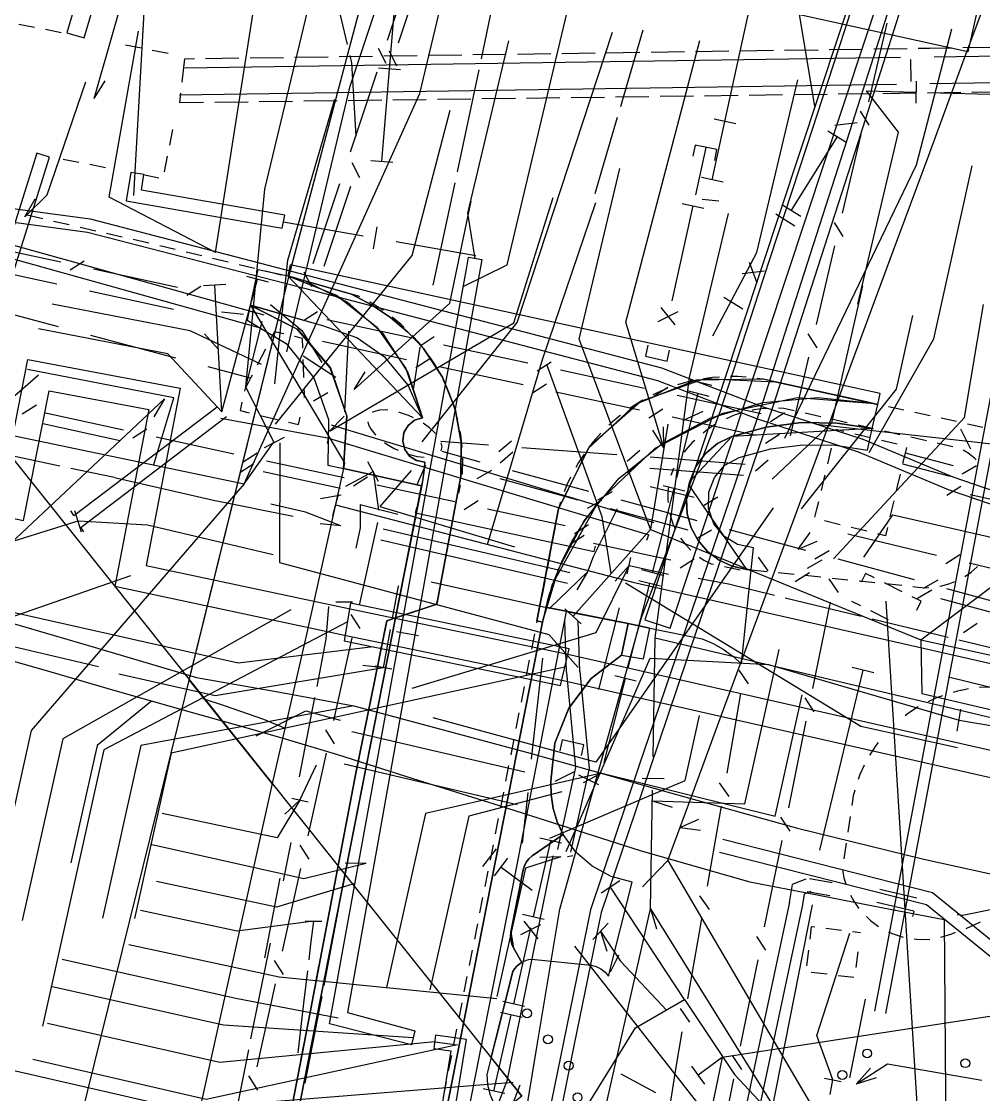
# Model space of a CAD drawing. Header units: metres. Extents: x 3206 to 3701, y 9896 to 11410.
# Drawn here: x 3355.75 to 3398.95, y 10794.45 to 10842.64 of the extents above; entities that cross this region are included whole.
import ezdxf

# ---------------------------------------------------------------- set-up
doc = ezdxf.new("R2010")
doc.units = ezdxf.units.M
for name, color, linetype in [('BOUNDARY', 7, 'Continuous'), ('BUILDING', 7, 'Continuous'), ('CURB', 7, 'Continuous'), ('ELECTR_CABLE', 7, 'Continuous'), ('ELECTR_CABLE_COMM', 7, 'Continuous'), ('GAS', 7, 'Continuous'), ('GRASS', 7, 'Continuous'), ('GROUND', 7, 'Continuous'), ('HEAT', 7, 'Continuous'), ('ROAD', 7, 'Continuous'), ('SEWER', 7, 'Continuous'), ('SIDEWALK_PATH', 7, 'Continuous'), ('WATER_PIPELINE', 7, 'Continuous')]:
    doc.layers.add(name, color=color, linetype=linetype)

# ---------------------------------------------------------------- blocks, each defined once
blk = doc.blocks.new('МОЖЖЕВЕЛЬНИК_СКАЛЬНЫЙ')
blk.add_circle((0, 0), 0.2)

msp = doc.modelspace()

# ---------------------------------------------------------------- linework, layer by layer
at = {"layer": 'BOUNDARY'}
msp.add_lwpolyline([(3253.023, 9915.673), (3233.596, 10020.109), (3233.041, 10027.227), (3225.675, 10139.955), (3262.083, 10325.257), (3335.841, 10689.444), (3351.098, 10763.684), (3367.768, 10831.231), (3377.814, 10869.112), (3520.394, 11207.447), (3551.174, 11273.829), (3554.005, 11279.367), (3611.719, 11390.174), (3639.436, 11373.131), (3680.635, 11298.581), (3281.247, 9920.202)], close=True, dxfattribs=at)
at = {"layer": 'BUILDING'}
msp.add_lwpolyline([(3340.812, 10805.477), (3346.344, 10827.893), (3349.467, 10830.387), (3378.222, 10794.384), (3360.791, 10780.462)], close=True, dxfattribs=at)
at = {"layer": 'CURB'}
for points in [[(3356.71, 10833.779), (3356.007, 10833.94)], [(3357.901, 10833.506), (3357.198, 10833.667)], [(3359.091, 10833.233), (3358.388, 10833.394)], [(3360.281, 10832.959), (3359.578, 10833.121)], [(3361.472, 10832.686), (3360.769, 10832.847)], [(3362.66, 10832.403), (3361.959, 10832.572)], [(3363.847, 10832.117), (3363.146, 10832.286)], [(3365.035, 10831.831), (3364.333, 10832)], [(3366.222, 10831.544), (3365.521, 10831.713)], [(3367.409, 10831.258), (3366.708, 10831.427)], [(3373.763, 10824.847), (3367.714, 10831.219)], [(3368.592, 10830.955), (3368.134, 10831.083), (3367.895, 10831.141)], [(3369.768, 10830.624), (3369.074, 10830.819)], [(3370.939, 10830.282), (3370.886, 10830.31), (3370.249, 10830.489)], [(3366.034, 10829.897), (3370.264, 10822.823), (3370.208, 10822.57)], [(3371.992, 10829.665), (3371.884, 10829.742), (3371.395, 10830.043), (3371.382, 10830.05)], [(3372.942, 10828.899), (3372.794, 10829.04), (3372.396, 10829.37)], [(3373.769, 10828.003), (3373.597, 10828.22), (3373.297, 10828.548)], [(3374.456, 10826.995), (3374.279, 10827.295), (3374.068, 10827.603)], [(3374.987, 10825.897), (3374.826, 10826.285), (3374.692, 10826.555)], [(3387.09, 10826.676), (3386.781, 10826.654), (3386.389, 10826.598)], [(3388.295, 10826.668), (3387.915, 10826.695), (3387.59, 10826.695)], [(3389.485, 10826.48), (3389.057, 10826.574), (3389.043, 10826.576), (3388.791, 10826.612)], [(3384.744, 10826.157), (3384.587, 10826.099), (3384.096, 10825.878)], [(3385.898, 10826.504), (3385.665, 10826.454), (3385.215, 10826.324)], [(3390.663, 10826.222), (3389.973, 10826.373)], [(3391.841, 10825.963), (3391.152, 10826.115)], [(3383.655, 10825.642), (3383.57, 10825.597), (3383.091, 10825.293), (3383.057, 10825.268)], [(3393.02, 10825.705), (3392.33, 10825.856)], [(3394.198, 10825.447), (3393.508, 10825.598)], [(3375.351, 10824.732), (3375.228, 10825.209), (3375.155, 10825.426)], [(3389.249, 10825.269), (3389.08, 10825.26), (3388.631, 10825.199), (3388.54, 10825.178)], [(3390.453, 10825.158), (3389.986, 10825.264), (3389.748, 10825.274)], [(3395.376, 10825.188), (3394.686, 10825.34)], [(3396.555, 10824.93), (3395.865, 10825.081)], [(3382.654, 10824.971), (3382.634, 10824.956), (3382.202, 10824.588), (3382.121, 10824.508)], [(3388.055, 10825.055), (3387.757, 10824.958), (3387.386, 10824.801)], [(3391.639, 10824.889), (3390.94, 10825.048)], [(3392.824, 10824.62), (3392.126, 10824.779)], [(3397.733, 10824.672), (3397.043, 10824.823)], [(3375.54, 10823.527), (3375.476, 10824.088), (3375.448, 10824.242)], [(3381.766, 10824.156), (3381.422, 10823.766), (3381.309, 10823.618)], [(3386.943, 10824.57), (3386.94, 10824.568), (3386.56, 10824.321), (3386.356, 10824.161)], [(3393.952, 10824.364), (3387.645, 10824.013)], [(3394.01, 10824.351), (3393.312, 10824.51)], [(3395.196, 10824.082), (3394.498, 10824.241)], [(3398.911, 10824.413), (3398.221, 10824.565)], [(3385.98, 10823.832), (3385.872, 10823.73), (3385.57, 10823.392), (3385.502, 10823.301)], [(3387.645, 10824.013), (3385.763, 10821.991), (3385.717, 10821.827), (3388.303, 10818.039), (3388.518, 10818.017)], [(3396.382, 10823.813), (3395.684, 10823.972)], [(3397.568, 10823.544), (3396.87, 10823.703)], [(3381.011, 10823.216), (3380.764, 10822.841), (3380.638, 10822.617)], [(3398.611, 10822.964), (3398.546, 10823.029), (3398.26, 10823.255), (3398.039, 10823.392)], [(3375.547, 10822.306), (3375.552, 10822.369), (3375.566, 10822.943), (3375.563, 10823.027)], [(3373.837, 10822.516), (3373.739, 10821.886)], [(3385.029, 10822.585), (3385.024, 10822.573), (3384.91, 10822.248)], [(3373.09, 10818.586), (3373.739, 10821.886)], [(3375.389, 10821.461), (3375.46, 10821.815)], [(3380.405, 10822.176), (3380.243, 10821.834), (3380.124, 10821.528)], [(3384.807, 10821.759), (3384.778, 10821.514), (3384.775, 10821.151), (3384.785, 10821.046)], [(3379.602, 10817.374), (3381.64, 10821.064)], [(3379.959, 10821.056), (3379.868, 10820.763), (3379.793, 10820.371)], [(3384.862, 10820.552), (3384.888, 10820.433), (3385.002, 10820.088), (3385.099, 10819.878)], [(3379.699, 10819.88), (3379.566, 10819.186)], [(3385.344, 10819.443), (3385.562, 10819.157), (3385.807, 10818.899)], [(3379.471, 10818.695), (3379.338, 10818.002)], [(3386.198, 10818.588), (3386.393, 10818.457), (3386.716, 10818.289), (3386.83, 10818.265)], [(3387.32, 10818.163), (3388.021, 10818.017)], [(3388.518, 10818.017), (3389.23, 10817.945)], [(3389.728, 10817.894), (3390.44, 10817.822)], [(3398.109, 10817.723), (3398.39, 10817.918), (3398.664, 10818.158), (3398.671, 10818.165)], [(3374.521, 10817.099), (3374.592, 10817.453)], [(3379.244, 10817.511), (3379.111, 10816.817)], [(3379.142, 10815.675), (3379.602, 10817.374)], [(3390.937, 10817.771), (3391.65, 10817.698)], [(3392.147, 10817.647), (3392.86, 10817.575)], [(3393.357, 10817.524), (3394.07, 10817.451)], [(3394.567, 10817.401), (3395.279, 10817.328)], [(3396.984, 10817.281), (3397.083, 10817.298), (3397.433, 10817.398), (3397.666, 10817.493)], [(3395.776, 10817.269), (3395.996, 10817.234), (3396.36, 10817.215), (3396.488, 10817.223)], [(3373.844, 10816.29), (3374.397, 10816.472), (3374.424, 10816.609)], [(3372.684, 10815.908), (3372.874, 10815.971), (3373.369, 10816.134)], [(3379.016, 10816.326), (3378.88, 10815.633)], [(3382.693, 10814.183), (3382.991, 10815.607), (3379.29, 10816.335)], [(3372.021, 10815.085), (3372.151, 10815.733), (3372.209, 10815.752)], [(3378.784, 10815.142), (3378.694, 10814.686), (3378.648, 10814.449)], [(3371.78, 10813.888), (3371.922, 10814.595)], [(3378.551, 10813.959), (3378.415, 10813.265)], [(3371.539, 10812.691), (3371.681, 10813.398)], [(3378.319, 10812.775), (3378.183, 10812.082)], [(3398.271, 10812.67), (3397.945, 10812.602), (3397.91, 10812.593), (3397.782, 10812.565), (3397.584, 10812.511)], [(3399.471, 10812.731), (3399.231, 10812.748), (3398.799, 10812.739), (3398.767, 10812.735)], [(3371.298, 10811.494), (3371.44, 10812.201)], [(3397.107, 10812.364), (3396.831, 10812.265), (3396.456, 10812.094)], [(3378.087, 10811.591), (3377.951, 10810.898)], [(3396.015, 10811.858), (3395.94, 10811.817), (3395.524, 10811.54), (3395.429, 10811.466)], [(3371.057, 10810.297), (3371.199, 10811.004)], [(3377.855, 10810.407), (3377.719, 10809.714)], [(3394.224, 10810.268), (3394.118, 10810.133), (3393.843, 10809.716), (3393.826, 10809.687)], [(3370.815, 10809.099), (3370.958, 10809.806)], [(3377.622, 10809.224), (3377.486, 10808.531)], [(3393.587, 10809.248), (3393.396, 10808.824), (3393.315, 10808.597)], [(3370.584, 10807.9), (3370.719, 10808.609)], [(3377.39, 10808.04), (3377.254, 10807.347)], [(3393.165, 10808.121), (3393.098, 10807.872), (3393.032, 10807.429)], [(3370.354, 10806.701), (3370.49, 10807.409)], [(3377.158, 10806.856), (3377.022, 10806.163)], [(3392.959, 10806.935), (3392.856, 10806.237)], [(3370.124, 10805.501), (3370.26, 10806.21)], [(3378.684, 10805.167), (3380.074, 10806.138)], [(3376.926, 10805.673), (3376.79, 10804.979)], [(3392.783, 10805.742), (3392.68, 10805.045)], [(3369.895, 10804.302), (3370.03, 10805.01)], [(3376.693, 10804.489), (3376.556, 10803.796)], [(3378.276, 10804.541), (3377.725, 10801.744)], [(3392.613, 10804.55), (3392.681, 10804.192), (3392.779, 10803.866)], [(3369.665, 10803.102), (3369.801, 10803.811)], [(3392.976, 10803.407), (3393.122, 10803.14), (3393.339, 10802.826), (3393.352, 10802.812)], [(3376.459, 10803.306), (3376.322, 10802.613)], [(3369.435, 10801.903), (3369.571, 10802.611)], [(3393.689, 10802.443), (3393.867, 10802.276), (3394.171, 10802.045), (3394.239, 10802.004)], [(3376.225, 10802.122), (3376.088, 10801.429)], [(3391.368, 10801.963), (3391.21, 10801.983), (3391.143, 10801.434)], [(3398.163, 10801.916), (3398.778, 10802.191), (3398.806, 10802.206)], [(3377.725, 10801.744), (3377.842, 10801.048)], [(3392.57, 10801.816), (3391.864, 10801.903)], [(3393.419, 10801.713), (3393.066, 10801.756)], [(3394.676, 10801.763), (3394.842, 10801.685), (3395.203, 10801.559), (3395.339, 10801.527)], [(3397.025, 10801.519), (3397.532, 10801.677), (3397.695, 10801.739)], [(3369.206, 10800.703), (3369.341, 10801.412)], [(3377.842, 10801.048), (3378.225, 10800.39)], [(3395.831, 10801.44), (3395.953, 10801.424), (3396.334, 10801.416), (3396.535, 10801.433)], [(3375.991, 10800.939), (3375.853, 10800.246)], [(3391.082, 10800.938), (3390.996, 10800.232)], [(3393.229, 10800.158), (3393.315, 10800.864)], [(3368.976, 10799.504), (3369.112, 10800.212)], [(3375.756, 10799.756), (3375.619, 10799.063)], [(3391.214, 10799.954), (3391.92, 10799.868)], [(3392.416, 10799.807), (3393.122, 10799.721)], [(3368.747, 10798.304), (3368.882, 10799.013)], [(3375.522, 10798.572), (3375.385, 10797.879)], [(3368.516, 10797.105), (3368.611, 10797.595), (3368.653, 10797.813)], [(3375.288, 10797.389), (3375.151, 10796.696)], [(3368.283, 10795.906), (3368.421, 10796.614)], [(3375.054, 10796.206), (3374.917, 10795.513)], [(3368.051, 10794.707), (3368.188, 10795.415)], [(3374.82, 10795.022), (3374.683, 10794.329)]]:
    msp.add_lwpolyline(points, dxfattribs=at)
at = {"layer": 'ELECTR_CABLE'}
for points in [[(3404.347, 10872.995), (3401.703, 10865.338), (3395.822, 10846.736), (3392.692, 10836.933), (3390.882, 10831.317), (3389.033, 10825.558), (3385.593, 10815.45), (3383.473, 10809.2), (3381.298, 10802.755), (3380.085, 10796.81), (3378.851, 10790.728)], [(3404.842, 10872.896), (3402.177, 10865.182), (3396.298, 10846.584), (3393.168, 10836.78), (3391.358, 10831.163), (3389.507, 10825.402), (3386.067, 10815.29), (3383.947, 10809.04), (3381.782, 10802.625), (3380.575, 10796.71), (3379.349, 10790.672)], [(3376.71, 10783.438), (3377.903, 10790.581), (3378.894, 10796.575), (3379.926, 10802.774), (3381.819, 10809.557), (3383.592, 10815.879), (3387.124, 10825.113), (3389.072, 10831.098), (3390.999, 10836.986), (3392.721, 10842.259), (3394.268, 10847.081), (3400.753, 10867.038), (3401.627, 10869.477), (3402.588, 10871.743)], [(3394.073, 10798.201), (3401.014, 10835.005), (3401.98, 10840.127), (3407.277, 10868.131), (3407.466, 10869.131)], [(3394.561, 10798.089), (3401.506, 10834.913), (3402.472, 10840.035), (3407.769, 10868.038), (3407.958, 10869.039)], [(3384.77, 10804.96), (3385.863, 10807.919), (3387.336, 10811.903), (3388.801, 10815.862), (3390.282, 10819.867), (3393.353, 10828.17), (3394.91, 10832.377), (3396.471, 10836.597), (3398.024, 10840.797), (3399.555, 10844.935), (3401.059, 10848.999), (3402.554, 10853.042), (3404.014, 10856.987), (3405.57, 10861.2)], [(3365.746, 10821.882), (3373.646, 10839.403), (3375.598, 10847.619)], [(3372.277, 10840.507), (3372.797, 10846.752)], [(3365.823, 10826.228), (3366.679, 10835.11), (3368.681, 10843.468)], [(3370.391, 10841.607), (3369.979, 10843.377)], [(3376.408, 10840.968), (3376.881, 10843.268)], [(3387.339, 10838.147), (3388.439, 10843.207)], [(3382.659, 10838.831), (3382.766, 10839.194), (3383.67, 10842.268)], [(3390.025, 10823.924), (3395.943, 10836.21), (3397.527, 10842.312)], [(3384.6, 10823.5), (3382.891, 10829.147), (3386.215, 10841.797)], [(3370.779, 10837.499), (3370.58, 10840.792), (3370.504, 10841.12)], [(3372.775, 10840.466), (3371.778, 10840.549)], [(3371.93, 10836.349), (3372.277, 10840.507)], [(3375.326, 10835.885), (3376.306, 10840.478)], [(3355.91, 10833.865), (3356.91, 10834.865), (3358.641, 10839.93)], [(3381.511, 10834.912), (3381.887, 10836.202), (3382.518, 10838.351)], [(3386.77, 10835.532), (3387.339, 10838.147)], [(3387.828, 10838.041), (3386.85, 10838.253)], [(3372.428, 10836.308), (3371.432, 10836.391)], [(3383.998, 10819.842), (3380.8, 10828.383), (3382.615, 10836.035)], [(3350.778, 10835.546), (3353.121, 10834.542), (3358.838, 10833.775), (3368.615, 10831.24), (3379.356, 10828.44), (3384.492, 10827.086), (3388.96, 10825.373), (3393.535, 10823.881), (3397.567, 10822.191), (3401.886, 10820.714), (3406.637, 10819.144), (3410.487, 10817.794), (3413.816, 10816.694), (3417.78, 10815.334)], [(3374.243, 10830.802), (3375.222, 10835.396)], [(3387.259, 10835.426), (3386.281, 10835.638)], [(3350.542, 10834.994), (3352.959, 10833.958), (3358.722, 10833.185), (3368.465, 10830.66), (3379.204, 10827.86), (3384.308, 10826.514), (3388.76, 10824.807), (3393.325, 10823.319), (3397.353, 10821.629), (3401.694, 10820.146), (3406.443, 10818.576), (3410.293, 10817.226), (3413.624, 10816.126), (3417.586, 10814.767)], [(3355.91, 10833.865), (3356.37, 10834.678)], [(3376.68, 10819.16), (3379.167, 10827.502), (3381.534, 10834.508)], [(3387.07, 10834.58), (3386.322, 10834.642)], [(3366.644, 10829.452), (3365.308, 10829.824), (3350.296, 10834.009)], [(3366.482, 10828.874), (3365.147, 10829.246), (3350.135, 10833.432)], [(3366.929, 10829.928), (3368.34, 10828.77), (3369.239, 10827.324)], [(3392.208, 10818.506), (3398.087, 10824.863), (3398.947, 10829.939)], [(3367.098, 10823.729), (3365.823, 10826.228), (3366.563, 10829.163)], [(3370.27, 10825.11), (3370.448, 10828.741)], [(3373.358, 10826.144), (3373.372, 10826.21), (3373.649, 10828.017)], [(3345.884, 10826.028), (3353.86, 10824.362), (3365.746, 10821.882), (3367.065, 10823.739)], [(3369.655, 10824.524), (3384.145, 10820.147)], [(3384.776, 10824.566), (3383.998, 10819.842)], [(3384.6, 10823.5), (3384.1, 10824.289)], [(3384.6, 10823.5), (3384.579, 10824.434)], [(3399.585, 10823.636), (3391.454, 10824.54)], [(3398.376, 10823.431), (3397.936, 10824.33)], [(3367.544, 10823.956), (3366.653, 10823.501)], [(3367.356, 10823.725), (3367.341, 10818.35), (3379.435, 10815.117), (3380.754, 10813.629)], [(3369.495, 10823.686), (3369.542, 10823.932)], [(3369.542, 10823.932), (3383.926, 10819.587)], [(3357.478, 10822.678), (3353.559, 10823.505)], [(3359.927, 10822.161), (3357.967, 10822.574)], [(3371.545, 10822.428), (3371.788, 10820.695)], [(3365.746, 10821.882), (3356.185, 10810.803), (3354.555, 10803.481)], [(3359.927, 10822.161), (3364.382, 10821.151)], [(3370.1, 10821.378), (3369.181, 10821.211)], [(3364.382, 10821.151), (3367.946, 10820.424)], [(3370.086, 10819.988), (3368.511, 10820.61), (3366.956, 10820.96)], [(3370.958, 10820.948), (3370.962, 10819.91), (3370.764, 10818.996)], [(3370.958, 10820.948), (3372.654, 10820.518)], [(3373.452, 10820.575), (3373.504, 10820.819)], [(3382.504, 10820.757), (3381.415, 10818.599), (3381.168, 10817.925)], [(3358.137, 10820.68), (3358.436, 10819.726)], [(3373.452, 10820.574), (3381.467, 10818.843)], [(3358.287, 10820.203), (3343.288, 10815.511)], [(3358.329, 10820.222), (3361.419, 10820.044), (3367.049, 10818.7)], [(3370.086, 10819.988), (3369.157, 10820.086)], [(3371.997, 10819.853), (3380.377, 10817.903)], [(3371.883, 10819.367), (3380.263, 10817.417)], [(3383.834, 10819.354), (3383.926, 10819.587)], [(3390.619, 10818.939), (3391.169, 10819.695)], [(3390.619, 10818.939), (3391.48, 10819.303)], [(3381.467, 10818.843), (3381.52, 10819.088)], [(3382.951, 10817.845), (3383.117, 10818.576)], [(3383.034, 10818.21), (3381.534, 10815.189), (3373.279, 10812.682)], [(3381.168, 10817.925), (3379.463, 10816.276), (3374.144, 10817.467)], [(3381.168, 10817.925), (3380.695, 10817.12)], [(3383.034, 10818.21), (3382.41, 10817.515)], [(3384.798, 10817.814), (3383.043, 10818.191)], [(3382.88, 10817.44), (3393.439, 10810.999), (3397.779, 10810.035)], [(3389.559, 10816.87), (3387.5, 10817.37), (3386.13, 10817.622)], [(3372.416, 10815.833), (3372.684, 10817.282), (3372.69, 10817.316)], [(3369.867, 10816.579), (3370.617, 10816.579)], [(3393.458, 10815.923), (3390.045, 10816.752)], [(3369.024, 10812.779), (3369.434, 10814.903), (3369.56, 10816.369)], [(3382.591, 10816.304), (3381.658, 10812.643)], [(3354.71, 10815.8), (3359.02, 10814.55), (3363.61, 10813.18), (3367.19, 10812.55), (3370.68, 10811.91), (3378.6, 10809.78), (3384.89, 10808.01), (3390.59, 10806.41), (3396.26, 10805.02), (3400.62, 10804.07), (3403.9, 10803.48), (3407.1, 10802.99)], [(3380.23, 10813.42), (3380.15, 10815.709)], [(3380.83, 10813.44), (3380.75, 10815.73)], [(3397.358, 10814.976), (3393.944, 10815.805)], [(3372.007, 10813.621), (3372.325, 10815.342)], [(3359.214, 10813.664), (3355.394, 10814.558)], [(3401.257, 10814.029), (3397.843, 10814.858)], [(3354.187, 10814.263), (3357.068, 10813.432), (3359.948, 10812.602), (3362.994, 10811.724), (3365.72, 10810.96), (3367.59, 10810.43), (3369.942, 10809.723), (3373.32, 10808.64), (3377.2, 10807.43), (3383.53, 10805.41), (3386.41, 10804.59), (3388.45, 10804), (3391.4, 10803.43), (3394.36, 10802.86), (3397.18, 10802.31)], [(3379.143, 10814.058), (3379.14, 10814.05), (3378.645, 10809.508)], [(3380.208, 10805.374), (3383.98, 10814.045), (3389.3, 10813.76), (3397.852, 10811.264)], [(3372.007, 10813.621), (3364.456, 10812.36), (3360.119, 10813.336)], [(3372.007, 10813.621), (3371.078, 10813.719)], [(3372.376, 10813.553), (3371.638, 10813.689)], [(3391.596, 10805.43), (3393.542, 10813.509)], [(3394.028, 10813.392), (3393.056, 10813.626)], [(3380.231, 10813.402), (3380.635, 10809.141), (3379.823, 10805.464)], [(3380.829, 10813.458), (3381.241, 10809.103), (3380.409, 10805.335)], [(3400.845, 10812.347), (3397.369, 10813.194)], [(3361.598, 10812.126), (3359.146, 10810.124), (3357.974, 10804.858)], [(3367.603, 10810.888), (3366.63, 10811.3), (3364.87, 10811.903), (3363.918, 10812.228)], [(3368.242, 10808.719), (3368.93, 10812.288)], [(3381.745, 10808.895), (3389.591, 10806.953), (3390.808, 10812.409)], [(3370.68, 10811.91), (3361.12, 10810.124), (3359.393, 10802.368)], [(3366.29, 10810.568), (3368.516, 10811.681), (3370.055, 10811.269)], [(3397.769, 10810.771), (3397.936, 10811.757)], [(3379.483, 10805.966), (3385.551, 10808.558), (3386.202, 10811.478)], [(3397.852, 10811.264), (3408.701, 10809.419), (3422.808, 10806.215)], [(3370.591, 10810.76), (3378.351, 10808.94)], [(3368.253, 10807.681), (3368.993, 10809.267)], [(3370.249, 10809.3), (3378.009, 10807.48)], [(3367.886, 10807.757), (3368.62, 10807.605)], [(3378.483, 10808.017), (3378.235, 10805.741)], [(3368.253, 10807.681), (3367.228, 10805.989), (3362.076, 10807.069)], [(3368.253, 10807.681), (3367.573, 10807.041)], [(3370.915, 10807.639), (3370.161, 10803.742)], [(3385.316, 10806.44), (3386.168, 10806.823)], [(3385.316, 10806.44), (3386.244, 10806.328)], [(3400.945, 10799.621), (3399.902, 10800.884), (3396.658, 10803.514), (3387.246, 10805.909)], [(3367.518, 10804.054), (3367.866, 10805.769)], [(3377.064, 10805.483), (3376.446, 10804.697)], [(3400.482, 10799.239), (3399.478, 10800.456), (3396.382, 10802.966), (3387.098, 10805.328)], [(3376.989, 10804.271), (3377.585, 10805.073)], [(3379.967, 10805.129), (3378.387, 10804.627), (3377.102, 10798.864)], [(3379.604, 10805.181), (3377.551, 10795.047)], [(3379.967, 10805.129), (3379.034, 10805.095)], [(3380.264, 10805.151), (3380.511, 10805.189)], [(3383.643, 10803.778), (3384.77, 10804.96)], [(3384.77, 10804.96), (3394.217, 10788.86), (3407.616, 10785.971)], [(3377.287, 10804.672), (3378.686, 10803.633)], [(3366.677, 10800.598), (3367.365, 10804.167)], [(3382.612, 10804.047), (3381.777, 10803.497)], [(3390.972, 10804.129), (3390.356, 10803.892), (3390.226, 10803.084)], [(3392.147, 10803.968), (3391.131, 10804.145)], [(3379.056, 10759.312), (3374.233, 10764.969), (3373.223, 10769.605), (3376.185, 10779.632), (3379.486, 10789.485), (3380.065, 10792.185), (3383.318, 10797.453), (3385.525, 10798.718), (3382.195, 10803.772)], [(3391.188, 10803.569), (3390.894, 10803.456), (3390.818, 10802.988)], [(3392.045, 10803.376), (3391.029, 10803.553)], [(3395.951, 10803.277), (3394.288, 10803.661)], [(3370.066, 10803.251), (3369.91, 10802.445), (3369.327, 10799.351)], [(3390.229, 10803.098), (3383.176, 10769.923)], [(3390.815, 10802.974), (3383.762, 10769.799)], [(3389.046, 10791.663), (3391.276, 10802.974)], [(3395.817, 10802.693), (3394.154, 10803.077)], [(3368.862, 10802.239), (3365.439, 10801.792), (3361.091, 10802.724)], [(3395.817, 10802.693), (3395.76, 10802.449)], [(3399.478, 10802.794), (3398.004, 10802.501), (3397.758, 10802.523)], [(3368.487, 10802.239), (3369.237, 10802.239)], [(3368.862, 10802.239), (3368.732, 10801.204), (3368.65, 10800.502)], [(3381.4, 10801.42), (3382.09, 10802.15)], [(3397.18, 10802.31), (3397.25, 10792.555), (3404.804, 10790.804)], [(3381.745, 10801.785), (3382.65, 10800.442), (3384.727, 10798.23)], [(3381.745, 10801.785), (3382.041, 10800.899)], [(3392.182, 10795.116), (3391.458, 10797.102), (3392.942, 10801.705)], [(3377.103, 10798.753), (3367.32, 10799.724), (3360.574, 10801.174)], [(3366.453, 10798.93), (3366.935, 10801.247)], [(3380.578, 10801.117), (3393.469, 10784.668), (3401.191, 10782.737)], [(3382.197, 10799.963), (3382.467, 10800.499)], [(3382.467, 10800.499), (3382.58, 10800.722)], [(3368.592, 10800.005), (3368.423, 10798.558)], [(3400.713, 10799.43), (3399.81, 10798.05), (3387.22, 10796.11)], [(3366.056, 10796.95), (3366.453, 10798.93)], [(3369.235, 10798.86), (3369.152, 10798.42), (3368.474, 10794.965)], [(3385.525, 10798.718), (3387.773, 10795.349), (3391.241, 10791.636)], [(3393.632, 10798.743), (3392.937, 10795.208)], [(3368.423, 10798.558), (3368.163, 10796.327)], [(3377.829, 10794.987), (3362.926, 10793.79), (3349.663, 10796.841)], [(3365.165, 10792.499), (3365.958, 10796.46)], [(3387.22, 10796.11), (3383.4, 10777.599), (3380.6, 10764.13)], [(3385.837, 10795.73), (3386.421, 10794.918)], [(3387.22, 10796.11), (3386.129, 10795.324)], [(3393.249, 10794.939), (3394.632, 10795.838), (3398.878, 10795.105)], [(3384.229, 10794.536), (3382.672, 10795.366)], [(3393.249, 10794.939), (3393.867, 10795.639)], [(3393.249, 10794.939), (3394.14, 10795.22)], [(3377.564, 10795.094), (3375.981, 10790.953), (3373.471, 10778.354)], [(3378.125, 10794.88), (3376.559, 10790.787), (3374.059, 10778.237)], [(3391.815, 10795.192), (3392.549, 10795.04)], [(3392.063, 10794.459), (3392.182, 10795.116)]]:
    msp.add_lwpolyline(points, dxfattribs=at)
at = {"layer": 'ELECTR_CABLE_COMM'}
for points in [[(3367.669, 10827.804), (3370.516, 10839.733), (3373.021, 10847.305)], [(3372.194, 10841.804), (3373.391, 10845.399)], [(3372.683, 10841.689), (3373.88, 10845.284)], [(3394.607, 10842.568), (3393.777, 10839.031)], [(3373.74, 10823.77), (3378.005, 10829.125), (3382.296, 10842.168)], [(3372.125, 10840.758), (3371.79, 10841.428)], [(3372.614, 10840.643), (3372.278, 10841.313)], [(3370.524, 10836.787), (3371.72, 10840.381)], [(3367.135, 10826.371), (3367.711, 10831.931), (3369.819, 10839.155)], [(3367.164, 10824.565), (3373.301, 10832.138), (3374.999, 10838.657)], [(3393.408, 10838.619), (3393.803, 10837.982)], [(3393.435, 10837.57), (3392.605, 10834.032)], [(3370.943, 10835.624), (3370.608, 10836.295)], [(3393.811, 10823.282), (3396.711, 10828.398), (3398.439, 10836.165)], [(3368.853, 10831.769), (3370.05, 10835.363)], [(3369.341, 10831.653), (3370.538, 10835.248)], [(3369.59, 10824.25), (3377.864, 10829.107), (3379.622, 10834.743)], [(3370.688, 10826.122), (3374.993, 10829.991), (3375.94, 10834.577)], [(3392.237, 10833.621), (3392.632, 10832.984)], [(3353.742, 10832.664), (3357.517, 10831.848)], [(3392.263, 10832.572), (3391.433, 10829.034)], [(3357.935, 10831.486), (3358.565, 10831.892)], [(3353.58, 10831.676), (3357.346, 10830.861)], [(3358.983, 10831.53), (3362.758, 10830.714)], [(3368.784, 10830.722), (3368.448, 10831.393)], [(3364.752, 10825.119), (3366.357, 10831.067)], [(3366.839, 10830.937), (3365.874, 10831.197)], [(3358.812, 10830.544), (3362.578, 10829.729)], [(3363.176, 10830.352), (3363.806, 10830.758)], [(3364.931, 10830.826), (3363.933, 10830.77)], [(3364.752, 10825.119), (3364.432, 10830.798)], [(3389.456, 10822.083), (3392.139, 10824.615), (3393.524, 10830.765)], [(3357.415, 10828.924), (3353.598, 10829.944)], [(3366.534, 10827.236), (3363.322, 10828.749), (3357.132, 10829.944)], [(3365.725, 10829.482), (3364.731, 10829.589)], [(3368.417, 10829.218), (3369.047, 10829.624)], [(3390.771, 10820.754), (3395.038, 10826.129), (3395.776, 10829.44)], [(3369.465, 10829.263), (3373.24, 10828.446)], [(3364.752, 10825.119), (3362.319, 10827.719), (3356.522, 10828.838)], [(3362.681, 10827.517), (3358.864, 10828.536)], [(3364.594, 10827.917), (3363.978, 10828.619)], [(3367.529, 10828.609), (3367.11, 10828.708), (3366.937, 10828.371)], [(3368.39, 10827.968), (3368.375, 10828.407), (3368.025, 10828.491), (3368.015, 10828.493)], [(3373.658, 10828.084), (3374.289, 10828.49)], [(3391.065, 10828.622), (3391.46, 10827.985)], [(3369.276, 10828.28), (3373.042, 10827.466)], [(3374.707, 10828.129), (3378.482, 10827.312)], [(3366.709, 10827.926), (3366.34, 10827.206)], [(3368.402, 10827.633), (3369.861, 10826.668)], [(3373.46, 10827.104), (3374.09, 10827.51)], [(3391.091, 10827.574), (3390.262, 10824.036)], [(3361.689, 10822.743), (3362.6, 10825.747), (3356.028, 10827.016)], [(3366.039, 10826.619), (3364.13, 10827.129)], [(3368.436, 10826.661), (3368.419, 10827.148), (3368.407, 10827.469)], [(3374.508, 10827.149), (3378.274, 10826.334)], [(3378.9, 10826.95), (3379.53, 10827.356)], [(3382.229, 10817.854), (3381.831, 10820.405), (3379.347, 10827.246)], [(3366.112, 10826.761), (3366.039, 10826.619), (3365.83, 10826.212), (3365.781, 10826.116), (3365.763, 10826.035)], [(3370.688, 10826.122), (3371.19, 10826.909)], [(3379.948, 10826.995), (3383.723, 10826.178)], [(3368.467, 10825.757), (3368.46, 10825.973), (3368.453, 10826.161)], [(3378.692, 10825.972), (3379.322, 10826.378)], [(3384.141, 10825.816), (3384.771, 10826.222)], [(3369.507, 10825.967), (3368.858, 10825.592)], [(3379.74, 10826.017), (3383.506, 10825.202)], [(3385.189, 10825.861), (3388.964, 10825.044)], [(3355.791, 10825.025), (3356.422, 10825.43)], [(3358.107, 10820.452), (3364.547, 10825.341)], [(3365.653, 10825.547), (3365.568, 10825.169), (3365.978, 10825.071)], [(3372.198, 10825.187), (3372.11, 10825.197), (3371.829, 10825.189), (3371.598, 10825.134), (3371.527, 10825.093), (3371.505, 10825.08)], [(3373.356, 10824.841), (3373.123, 10824.95), (3372.772, 10825.075), (3372.689, 10825.095)], [(3383.924, 10824.84), (3384.554, 10825.246)], [(3389.382, 10824.683), (3390.012, 10825.088)], [(3356.839, 10825.068), (3360.332, 10824.31)], [(3358.427, 10819.941), (3364.956, 10824.898)], [(3364.7, 10824.824), (3369.493, 10823.953)], [(3366.465, 10824.956), (3367.251, 10824.769)], [(3367.738, 10824.653), (3368.195, 10824.544), (3368.269, 10824.874)], [(3369.59, 10824.25), (3370.239, 10824.921)], [(3371.307, 10824.663), (3371.337, 10824.528), (3371.452, 10824.313), (3371.633, 10824.09), (3371.667, 10824.059)], [(3374.336, 10824.137), (3374.311, 10824.169), (3374.074, 10824.39), (3373.792, 10824.597)], [(3384.972, 10824.885), (3388.737, 10824.07)], [(3356.713, 10824.584), (3360.191, 10823.829)], [(3360.749, 10823.948), (3361.38, 10824.354)], [(3389.155, 10823.708), (3389.785, 10824.114)], [(3392.321, 10824.332), (3392.677, 10824.247)], [(3393.164, 10824.131), (3393.877, 10823.961)], [(3361.797, 10823.992), (3365.29, 10823.234)], [(3372.051, 10823.741), (3372.162, 10823.66), (3372.486, 10823.473), (3372.671, 10823.388)], [(3374.587, 10823.79), (3376.722, 10823.63)], [(3374.6, 10823.366), (3374.636, 10823.536), (3374.601, 10823.717)], [(3377.185, 10823.329), (3377.754, 10823.818)], [(3394.363, 10823.845), (3395.076, 10823.675)], [(3365.707, 10822.872), (3366.338, 10823.278)], [(3373.137, 10823.208), (3373.182, 10823.192), (3373.524, 10823.112), (3373.838, 10823.077)], [(3376.352, 10822.86), (3374.639, 10823.325)], [(3377.248, 10822.823), (3377.816, 10823.312)], [(3378.217, 10823.518), (3382.487, 10823.197)], [(3382.951, 10822.896), (3383.519, 10823.385)], [(3391.951, 10822.776), (3392.12, 10823.489)], [(3395.485, 10823.511), (3395.369, 10823.023), (3395.315, 10822.798)], [(3395.427, 10823.267), (3397.58, 10822.705)], [(3365.553, 10822.394), (3366.183, 10822.799)], [(3366.755, 10822.916), (3370.248, 10822.158)], [(3371.78, 10821.987), (3371.31, 10822.869)], [(3373.503, 10821.822), (3373.906, 10822.737)], [(3382.941, 10822.396), (3383.51, 10822.884)], [(3383.983, 10823.085), (3388.253, 10822.764)], [(3388.716, 10822.463), (3389.285, 10822.952)], [(3395.311, 10822.78), (3397.448, 10822.223)], [(3397.983, 10822.327), (3398.629, 10822.706)], [(3366.601, 10822.438), (3370.079, 10821.683)], [(3370.319, 10821.776), (3371.545, 10822.428)], [(3370.665, 10821.796), (3371.296, 10822.201)], [(3373.246, 10822.482), (3371.845, 10820.855), (3377.886, 10819.053)], [(3376.85, 10822.481), (3376.2, 10822.108)], [(3381.225, 10821.536), (3377.799, 10822.467)], [(3383.973, 10822.584), (3388.171, 10822.269)], [(3391.666, 10821.576), (3391.668, 10821.584), (3391.825, 10822.245), (3391.835, 10822.289)], [(3395.2, 10822.312), (3395.153, 10822.116), (3395.03, 10821.599)], [(3371.714, 10821.839), (3375.206, 10821.081)], [(3380.747, 10821.147), (3377.249, 10822.098)], [(3383.974, 10821.758), (3385.963, 10821.282)], [(3397.298, 10821.367), (3397.931, 10821.769)], [(3369.73, 10820.452), (3369.982, 10821.42)], [(3382.274, 10821.525), (3381.623, 10821.153)], [(3386.373, 10820.911), (3387.012, 10821.303)], [(3398.347, 10821.405), (3401.805, 10820.635)], [(3369.856, 10820.936), (3383.203, 10817.462), (3405.007, 10812.506)], [(3389.504, 10820.806), (3381.543, 10809.384), (3374.235, 10811.377)], [(3375.623, 10820.72), (3376.254, 10821.125)], [(3376.672, 10820.763), (3380.164, 10820.005)], [(3381.796, 10821.137), (3381.145, 10820.765)], [(3385.692, 10819.804), (3382.194, 10820.754)], [(3386.098, 10820.211), (3382.672, 10821.142)], [(3391.38, 10820.377), (3391.466, 10820.736), (3391.55, 10821.09)], [(3394.914, 10821.112), (3394.745, 10820.399)], [(3358.107, 10820.452), (3357.974, 10820.664)], [(3393.567, 10818.587), (3394.873, 10820.493), (3399.479, 10819.439)], [(3396.134, 10814.868), (3403.44, 10820.374)], [(3358.559, 10819.729), (3358.426, 10819.941)], [(3370.925, 10816.432), (3371.75, 10820.149)], [(3383.991, 10819.833), (3380.517, 10815.931)], [(3380.582, 10819.643), (3381.212, 10820.049)], [(3383.991, 10819.833), (3396.134, 10814.868)], [(3386.741, 10819.793), (3386.091, 10819.421)], [(3390.972, 10818.887), (3387.546, 10819.818)], [(3392.514, 10820.044), (3391.803, 10820.219)], [(3393.712, 10819.749), (3393.135, 10819.891), (3393, 10819.924)], [(3394.629, 10819.913), (3394.542, 10819.545), (3394.197, 10819.63)], [(3380.385, 10819.174), (3381.016, 10819.58)], [(3392.86, 10819.63), (3396.839, 10818.678)], [(3381.433, 10819.218), (3384.912, 10818.463)], [(3392.021, 10818.877), (3391.37, 10818.504)], [(3385.33, 10818.101), (3385.96, 10818.507)], [(3389.281, 10817.967), (3388.849, 10818.58)], [(3391.687, 10818.449), (3391.036, 10818.077)], [(3395.845, 10817.563), (3392.419, 10818.494)], [(3397.249, 10818.307), (3397.888, 10818.699)], [(3398.298, 10818.328), (3402.277, 10817.375)], [(3390.498, 10817.491), (3391.128, 10817.896)], [(3394.052, 10817.652), (3393.643, 10817.857), (3393.447, 10817.465)], [(3392.002, 10817.62), (3392.416, 10816.996)], [(3395.299, 10817.028), (3394.499, 10817.428)], [(3396.894, 10817.552), (3396.244, 10817.18)], [(3396.632, 10817.105), (3395.982, 10816.733)], [(3400.718, 10816.238), (3397.293, 10817.169)], [(3392.06, 10816.573), (3391.274, 10812.688)], [(3393.023, 10816.617), (3393.423, 10816.417)], [(3394.56, 10816.613), (3396.204, 10789.899), (3403.973, 10788.181)], [(3395.947, 10816.203), (3396.147, 10816.604), (3395.747, 10816.804)], [(3400.529, 10815.772), (3397.031, 10816.722)], [(3370.964, 10815.384), (3370.562, 10816.016)], [(3380.144, 10816.263), (3380.89, 10815.599)], [(3393.87, 10816.193), (3394.671, 10815.793)], [(3398.043, 10815.198), (3398.658, 10815.627)], [(3369.776, 10811.25), (3370.601, 10814.968)], [(3396.134, 10814.868), (3418.767, 10809.918), (3436.245, 10804.94)], [(3396.134, 10814.868), (3396.184, 10812.458), (3401.934, 10811.119)], [(3388.402, 10812.901), (3387.971, 10813.514)], [(3387.436, 10808.881), (3388.058, 10812.469)], [(3390.918, 10812.265), (3391.332, 10811.641)], [(3390.976, 10811.218), (3390.19, 10807.333)], [(3369.815, 10810.202), (3369.413, 10810.834)], [(3368.627, 10806.069), (3369.452, 10809.786)], [(3387.524, 10807.836), (3387.092, 10808.449)], [(3386.558, 10803.815), (3387.18, 10807.403)], [(3389.834, 10806.91), (3390.248, 10806.285)], [(3389.892, 10805.863), (3389.106, 10801.978)], [(3368.666, 10805.02), (3368.264, 10805.653)], [(3367.478, 10800.887), (3368.303, 10804.604)], [(3386.645, 10802.77), (3386.214, 10803.383)], [(3385.679, 10798.75), (3386.301, 10802.338)], [(3388.75, 10801.555), (3389.164, 10800.93)], [(3388.808, 10800.507), (3388.022, 10796.622)], [(3367.517, 10799.839), (3367.115, 10800.471)], [(3366.33, 10795.705), (3367.154, 10799.423)], [(3385.767, 10797.704), (3385.335, 10798.317)], [(3384.841, 10793.677), (3385.146, 10795.677), (3385.423, 10797.272)], [(3387.666, 10796.2), (3388.08, 10795.575)], [(3366.369, 10794.657), (3365.966, 10795.289)], [(3387.724, 10795.152), (3386.938, 10791.267)]]:
    msp.add_lwpolyline(points, dxfattribs=at)
at = {"layer": 'GAS'}
for points in [[(3398.7, 10843.338), (3398.25, 10841.281), (3372.324, 10847.006), (3372.774, 10849.063), (3398.7, 10843.338)], [(3386.8, 10828.52), (3388.774, 10832.275), (3390.61, 10840.017)], [(3393.68, 10839.53), (3395.12, 10837.675), (3393.287, 10829.946)], [(3393.68, 10839.53), (3395.929, 10839.47)], [(3395.916, 10838.97), (3395.943, 10839.97)], [(3396.429, 10839.457), (3400.928, 10839.337)], [(3392.274, 10837.986), (3393.267, 10838.105)], [(3392.805, 10837.187), (3391.957, 10837.717)], [(3390.314, 10834.144), (3392.381, 10837.452)], [(3386.881, 10836.404), (3386.976, 10836.895), (3385.994, 10837.083), (3385.899, 10836.592)], [(3386.485, 10836.989), (3386.011, 10834.856)], [(3385.902, 10834.368), (3384.955, 10830.1)], [(3385.414, 10834.476), (3386.391, 10834.259)], [(3390.738, 10833.879), (3389.89, 10834.409)], [(3390.473, 10833.455), (3389.625, 10833.985)], [(3388.432, 10831.842), (3388.767, 10830.9)], [(3388.116, 10831.332), (3389.11, 10831.452)], [(3388.141, 10829.722), (3387.293, 10830.252)], [(3385.227, 10829.602), (3384.331, 10829.158)], [(3385.099, 10829.016), (3384.47, 10829.793)], [(3383.878, 10828.1), (3383.77, 10827.611), (3384.746, 10827.395), (3384.855, 10827.883)], [(3386.748, 10826.293), (3385.779, 10826.54)], [(3386.624, 10825.808), (3385.655, 10826.056)], [(3385.175, 10822.152), (3386.14, 10825.932)], [(3385.446, 10824.726), (3386.356, 10825.142)], [(3385.536, 10821.544), (3384.567, 10821.791)], [(3384.086, 10817.888), (3385.051, 10821.668)], [(3384.571, 10817.764), (3383.602, 10818.012)], [(3382.998, 10813.624), (3383.963, 10817.403)], [(3384.447, 10817.28), (3383.478, 10817.527)], [(3381.91, 10809.359), (3382.874, 10813.139)], [(3383.359, 10813.015), (3382.39, 10813.263)], [(3380.9, 10809.675), (3381.008, 10810.164), (3380.032, 10810.38), (3379.923, 10809.892)], [(3381.79, 10808.89), (3373.891, 10807.077), (3372.148, 10799.262)], [(3380.603, 10808.956), (3379.703, 10808.517)], [(3380.76, 10808.817), (3381.661, 10808.381)], [(3381.79, 10808.89), (3380.969, 10808.445)], [(3380.012, 10808.051), (3375.834, 10806.953), (3374.095, 10799.152)], [(3378.739, 10802.427), (3379.514, 10805.851)], [(3380.002, 10805.741), (3379.026, 10805.961)], [(3379.226, 10802.317), (3378.251, 10802.537)], [(3378.179, 10801.647), (3379.077, 10802.088)], [(3378.309, 10802.233), (3378.935, 10801.453)], [(3377.853, 10798.515), (3378.628, 10801.939)], [(3378.341, 10798.405), (3377.365, 10798.626)], [(3378.23, 10797.917), (3377.255, 10798.138)], [(3376.967, 10794.604), (3377.743, 10798.028)], [(3377.455, 10794.493), (3376.48, 10794.714)]]:
    msp.add_lwpolyline(points, dxfattribs=at)
at = {"layer": 'GRASS'}
for points in [[(3370.208, 10822.57), (3370.355, 10824.929), (3369.62, 10827.09), (3368.134, 10828.824), (3366.029, 10829.898), (3365.884, 10829.223), (3367.638, 10828.178), (3368.887, 10826.637), (3369.542, 10824.765), (3369.51, 10822.724)], [(3393.731, 10823.389), (3393.952, 10824.364), (3392.369, 10824.609), (3390.774, 10824.631), (3389.191, 10824.432), (3387.645, 10824.013), (3387, 10823.691), (3386.457, 10823.231), (3386.038, 10822.657), (3385.763, 10821.991), (3385.717, 10821.827), (3385.612, 10821.181), (3385.648, 10820.534), (3385.822, 10819.91), (3386.13, 10819.332), (3386.556, 10818.835), (3387.074, 10818.446), (3387.663, 10818.176), (3388.303, 10818.039), (3388.518, 10818.017), (3388.619, 10819.012), (3387.9, 10819.156), (3387.29, 10819.526), (3386.84, 10820.079), (3386.6, 10820.772), (3386.615, 10821.506), (3386.871, 10822.171), (3387.337, 10822.711), (3387.977, 10823.07), (3389.388, 10823.452), (3390.832, 10823.633), (3392.286, 10823.613)], [(3382.693, 10814.183), (3383.679, 10814.015), (3383.968, 10815.403), (3382.991, 10815.607)], [(3378.651, 10800.537), (3381.335, 10800.265), (3381.562, 10800.2), (3381.771, 10800.095), (3381.956, 10799.953), (3382.113, 10799.777), (3383.166, 10803.987), (3382.223, 10804.248), (3381.373, 10804.708), (3380.647, 10805.345), (3380.074, 10806.138), (3378.684, 10805.167), (3378.538, 10805.043), (3378.419, 10804.894), (3378.331, 10804.725), (3378.276, 10804.541), (3377.725, 10801.742), (3377.707, 10801.562), (3377.721, 10801.384), (3377.766, 10801.211), (3377.842, 10801.048), (3378.225, 10800.39), (3378.326, 10800.443), (3378.431, 10800.485), (3378.539, 10800.516)]]:
    msp.add_lwpolyline(points, close=True, dxfattribs=at)
at = {"layer": 'GROUND'}
msp.add_lwpolyline([(3378.222, 10794.384), (3376.837, 10796.119), (3377.811, 10799.98), (3377.894, 10800.102), (3377.992, 10800.212), (3378.102, 10800.308), (3378.225, 10800.39), (3377.842, 10801.048), (3377.766, 10801.211), (3377.721, 10801.384), (3377.707, 10801.562), (3377.725, 10801.742), (3378.276, 10804.541), (3378.331, 10804.725), (3378.419, 10804.894), (3378.538, 10805.043), (3378.684, 10805.167), (3380.074, 10806.138), (3379.809, 10806.702), (3379.628, 10807.295), (3379.533, 10807.907), (3379.528, 10808.53), (3379.705, 10810.233), (3380.322, 10811.798), (3381.334, 10813.142), (3382.693, 10814.183), (3382.991, 10815.607), (3383.968, 10815.403), (3386.316, 10814.912), (3386.804, 10814.709), (3387.264, 10814.454), (3387.694, 10814.148), (3388.087, 10813.795), (3388.518, 10818.017), (3388.303, 10818.039), (3387.663, 10818.176), (3387.074, 10818.446), (3386.556, 10818.835), (3386.13, 10819.332), (3385.822, 10819.91), (3385.648, 10820.534), (3385.612, 10821.181), (3385.717, 10821.827), (3385.763, 10821.991), (3386.038, 10822.657), (3386.457, 10823.231), (3387, 10823.691), (3387.645, 10824.013), (3389.191, 10824.432), (3390.774, 10824.631), (3392.369, 10824.609), (3393.952, 10824.364), (3394.198, 10825.447), (3394.31, 10825.939), (3367.89, 10831.693), (3377.814, 10869.112)], dxfattribs=at)
msp.add_lwpolyline([(3367.281, 10829.259), (3368.14, 10828.819), (3369.623, 10827.086), (3370.355, 10824.926), (3370.208, 10822.57), (3370.208, 10822.57), (3368.542, 10815.056), (3367.014, 10808.417), (3367.014, 10808.417), (3363.289, 10813.081)], close=True, dxfattribs=at)
at = {"layer": 'HEAT'}
for points in [[(3356.519, 10826.759), (3355.213, 10825.624), (3346.246, 10827.497)], [(3345.304, 10823.678), (3354.901, 10821.657), (3356.046, 10827.459), (3362.885, 10826.169), (3361.35, 10818.217)], [(3345.016, 10822.512), (3355.843, 10820.233), (3356.992, 10826.059), (3361.479, 10825.213), (3359.948, 10817.289)], [(3362.182, 10825.691), (3349.808, 10814.089), (3347.79, 10806.312)], [(3362.182, 10825.691), (3361.696, 10824.893)], [(3361.35, 10818.217), (3370.509, 10816.264), (3380.277, 10814.232), (3450.816, 10798.207)], [(3360.649, 10817.753), (3351.774, 10814.661), (3348.286, 10798.995)], [(3359.948, 10817.289), (3370.261, 10815.09), (3380.021, 10813.06), (3450.796, 10796.981)], [(3370.525, 10816.525), (3370.245, 10814.829), (3379.957, 10812.82), (3380.341, 10814.472), (3370.525, 10816.525)], [(3371.541, 10814.561), (3365.479, 10813.826), (3354.226, 10816.358)], [(3367.85, 10816.217), (3357.604, 10810.433), (3355.787, 10802.271)], [(3370.385, 10815.677), (3359.454, 10809.939), (3356.691, 10797.527)], [(3380.149, 10813.646), (3362.477, 10809.785), (3360.824, 10802.358)]]:
    msp.add_lwpolyline(points, dxfattribs=at)
at = {"layer": 'ROAD'}
msp.add_lwpolyline([(3361.658, 10726.814), (3379.142, 10815.675), (3378.898, 10815.726), (3379.868, 10820.763), (3381.276, 10823.586), (3383.568, 10825.594), (3386.442, 10826.61), (3389.592, 10826.456), (3391.841, 10825.963), (3394.198, 10825.447), (3394.31, 10825.939), (3367.821, 10831.708), (3367.714, 10831.219), (3367.907, 10831.172), (3368.099, 10831.119), (3368.289, 10831.062), (3368.478, 10831), (3370.568, 10830.399), (3371.475, 10829.924), (3372.322, 10829.355), (3373.102, 10828.696), (3373.808, 10827.954), (3374.651, 10826.665), (3375.219, 10825.25), (3375.5, 10823.75), (3375.481, 10822.21), (3374.397, 10816.472), (3372.554, 10815.866), (3365.765, 10781.438)], dxfattribs=at)
for points in [[(3372.554, 10815.866), (3374.397, 10816.472), (3375.481, 10822.21), (3375.5, 10823.75), (3375.219, 10825.25), (3374.651, 10826.665), (3373.808, 10827.954), (3373.102, 10828.696), (3372.322, 10829.355), (3371.475, 10829.924), (3370.568, 10830.399), (3368.478, 10831), (3370.391, 10830.044), (3371.958, 10828.643), (3373.107, 10826.882), (3373.763, 10824.847), (3373.397, 10824.734), (3373.109, 10824.501), (3372.925, 10824.18), (3372.871, 10823.8), (3372.964, 10823.429), (3373.181, 10823.128), (3373.493, 10822.927), (3373.869, 10822.854), (3373.739, 10821.886)], [(3393.97, 10825.497), (3389.057, 10826.574), (3386.044, 10826.541), (3383.335, 10825.452), (3381.19, 10823.471), (3379.868, 10820.763), (3379.016, 10816.326), (3378.898, 10815.726), (3379.142, 10815.675), (3379.86, 10818.05), (3381.02, 10820.217), (3382.581, 10822.115), (3384.504, 10823.683), (3386.698, 10824.842), (3389.055, 10825.539), (3391.502, 10825.762)]]:
    msp.add_lwpolyline(points, close=True, dxfattribs=at)
at = {"layer": 'SEWER'}
for points in [[(3383.742, 10815.779), (3384.882, 10815.405), (3401.403, 10865.278), (3400.263, 10865.652), (3383.742, 10815.779)], [(3391.378, 10838.83), (3390.486, 10844.156), (3392.362, 10852.068)], [(3364.461, 10832.268), (3366.51, 10845.35)], [(3364.461, 10832.268), (3359.686, 10834.759), (3361.006, 10842.205)], [(3384.204, 10814.962), (3385.751, 10826.658), (3387.496, 10834.016)], [(3384.115, 10809.626), (3384.204, 10814.962)], [(3384.204, 10814.962), (3404.593, 10810.129)], [(3384.082, 10807.64), (3388.234, 10807.509), (3389.778, 10814.435)], [(3383.615, 10808.663), (3384.605, 10808.647)], [(3384.001, 10802.791), (3384.09, 10808.127)], [(3384.082, 10807.64), (3384.973, 10807.362)], [(3379.3, 10781.982), (3384.001, 10802.791)], [(3384.001, 10802.791), (3393.992, 10786.72), (3401.009, 10785.042)], [(3384.001, 10802.791), (3384.263, 10801.895)]]:
    msp.add_lwpolyline(points, dxfattribs=at)
at = {"layer": 'SIDEWALK_PATH'}
for points in [[(3366.386, 10831.505), (3367.714, 10831.219), (3369.891, 10830.358), (3371.692, 10828.938), (3373.017, 10827.065), (3373.763, 10824.847), (3373.11, 10826.317), (3372.103, 10827.535), (3370.808, 10828.441), (3369.29, 10828.974), (3366.034, 10829.897)], [(3373.763, 10824.847), (3373.11, 10826.317), (3372.103, 10827.535), (3370.808, 10828.441), (3369.29, 10828.974), (3366.038, 10829.896), (3368.14, 10828.819), (3369.623, 10827.086), (3370.355, 10824.926), (3370.208, 10822.57), (3373.721, 10821.796), (3373.739, 10821.886), (3373.782, 10822.126), (3373.819, 10822.368), (3373.847, 10822.611), (3373.869, 10822.854), (3373.493, 10822.927), (3373.181, 10823.128), (3372.964, 10823.429), (3372.871, 10823.8), (3372.925, 10824.18), (3373.109, 10824.501), (3373.397, 10824.734)], [(3379.602, 10817.374), (3379.516, 10817.117), (3379.435, 10816.858), (3379.36, 10816.598), (3379.29, 10816.335), (3382.991, 10815.607), (3383.968, 10815.403), (3386.316, 10814.912), (3386.804, 10814.709), (3387.264, 10814.454), (3387.694, 10814.148), (3388.087, 10813.795), (3388.518, 10818.017), (3388.303, 10818.039), (3387.663, 10818.176), (3387.074, 10818.446), (3386.556, 10818.835), (3386.13, 10819.332), (3385.822, 10819.91), (3385.648, 10820.534), (3385.612, 10821.181), (3385.717, 10821.827), (3385.763, 10821.991), (3386.038, 10822.657), (3386.457, 10823.231), (3387, 10823.691), (3387.645, 10824.013), (3389.191, 10824.432), (3390.774, 10824.631), (3392.369, 10824.609), (3393.952, 10824.364), (3394.198, 10825.447), (3394.083, 10825.472), (3390.595, 10825.736), (3387.232, 10825.044), (3384.184, 10823.465), (3381.64, 10821.064), (3381.015, 10820.209), (3380.465, 10819.306), (3379.993, 10818.359)], [(3372.151, 10815.733), (3372.554, 10815.866), (3373.721, 10821.796), (3370.208, 10822.57), (3368.542, 10815.056), (3367.014, 10808.417), (3360.483, 10779.078), (3362.571, 10778.563), (3363.167, 10778.592), (3363.739, 10778.741), (3364.268, 10779.002), (3364.738, 10779.369), (3364.869, 10779.546), (3364.993, 10779.727), (3365.11, 10779.913), (3365.221, 10780.103), (3368.611, 10797.595), (3370.772, 10808.883)], [(3380.224, 10816.152), (3379.29, 10816.335), (3379.142, 10815.675), (3361.658, 10726.814), (3361.618, 10726.553), (3361.602, 10726.29), (3361.609, 10726.027), (3361.638, 10725.765), (3362.457, 10725.593), (3366.04, 10743.744), (3369.231, 10760.117), (3372.065, 10774.25), (3375.314, 10791.106), (3377.963, 10804.552)], [(3372.554, 10815.866), (3372.151, 10815.733), (3370.772, 10808.883), (3368.611, 10797.595), (3365.221, 10780.103), (3365.433, 10780.523), (3365.611, 10780.957), (3365.755, 10781.404), (3365.864, 10781.861)]]:
    msp.add_lwpolyline(points, close=True, dxfattribs=at)
msp.add_lwpolyline([(3375.314, 10791.106), (3377.963, 10804.552), (3380.224, 10816.152), (3382.991, 10815.607), (3382.693, 10814.183), (3381.334, 10813.142), (3380.322, 10811.798), (3379.705, 10810.233), (3379.528, 10808.53), (3379.533, 10807.907), (3379.628, 10807.295), (3379.809, 10806.702), (3380.074, 10806.138), (3378.684, 10805.167), (3378.538, 10805.043), (3378.419, 10804.894), (3378.331, 10804.725), (3378.276, 10804.541), (3377.725, 10801.742), (3377.707, 10801.562), (3377.721, 10801.384), (3377.766, 10801.211), (3377.842, 10801.048), (3378.225, 10800.39), (3378.102, 10800.308), (3377.992, 10800.212), (3377.894, 10800.102), (3377.811, 10799.98), (3376.642, 10795.349), (3376.672, 10794.899), (3376.778, 10794.464), (3376.957, 10794.055)], dxfattribs=at)
at = {"layer": 'WATER_PIPELINE'}
for points in [[(3359.022, 10839.188), (3369.88, 10877.147), (3376.112, 10909.736)], [(3363.217, 10857.648), (3362.426, 10857.793), (3357.796, 10842.129), (3358.564, 10841.903), (3363.217, 10857.648)], [(3360.8, 10834.83), (3361.321, 10844.126), (3369.609, 10843.861)], [(3375.589, 10830.745), (3377.564, 10831.714), (3380.513, 10844.15)], [(3356.338, 10842.375), (3355.629, 10842.513)], [(3357.537, 10842.141), (3356.829, 10842.279)], [(3361.136, 10841.439), (3360.427, 10841.577)], [(3376.128, 10832.003), (3375.801, 10834.042), (3377.634, 10841.77)], [(3396.016, 10841.441), (3396.521, 10841.448), (3397.516, 10841.463)], [(3396.726, 10841.057), (3428.859, 10841.534)], [(3398.016, 10841.47), (3399.516, 10841.491)], [(3362.335, 10841.205), (3361.626, 10841.343)], [(3363.094, 10840.558), (3395.226, 10841.035)], [(3364.02, 10840.982), (3365.52, 10841.004)], [(3366.02, 10841.011), (3367.519, 10841.032)], [(3368.019, 10841.04), (3369.519, 10841.061)], [(3370.019, 10841.068), (3371.519, 10841.09)], [(3372.019, 10841.097), (3373.519, 10841.119)], [(3374.019, 10841.126), (3375.519, 10841.147)], [(3376.019, 10841.154), (3377.518, 10841.176)], [(3378.018, 10841.183), (3379.518, 10841.205)], [(3380.018, 10841.212), (3381.518, 10841.233)], [(3382.018, 10841.24), (3383.518, 10841.262)], [(3384.018, 10841.269), (3385.518, 10841.291)], [(3386.017, 10841.298), (3387.517, 10841.319)], [(3388.017, 10841.326), (3389.517, 10841.348)], [(3390.017, 10841.355), (3391.517, 10841.377)], [(3392.017, 10841.384), (3393.517, 10841.405)], [(3394.017, 10841.413), (3395.517, 10841.434)], [(3362.964, 10839.914), (3363.081, 10840.969), (3363.52, 10840.975)], [(3395.667, 10840.939), (3395.682, 10839.941)], [(3396.539, 10839.854), (3428.733, 10840.332)], [(3359.022, 10839.188), (3359.51, 10839.984)], [(3362.844, 10839.354), (3395.039, 10839.832)], [(3363.928, 10839), (3362.862, 10838.986), (3362.909, 10839.417)], [(3367.928, 10839.053), (3366.428, 10839.033)], [(3369.927, 10839.079), (3368.428, 10839.059)], [(3371.927, 10839.105), (3370.427, 10839.085)], [(3373.927, 10839.131), (3372.427, 10839.112)], [(3375.927, 10839.158), (3374.427, 10839.138)], [(3377.927, 10839.184), (3376.427, 10839.164)], [(3379.927, 10839.21), (3378.427, 10839.191)], [(3381.926, 10839.237), (3380.427, 10839.217)], [(3383.926, 10839.263), (3382.426, 10839.243)], [(3385.926, 10839.289), (3384.426, 10839.27)], [(3387.926, 10839.316), (3386.426, 10839.296)], [(3389.926, 10839.342), (3388.426, 10839.322)], [(3391.926, 10839.368), (3390.426, 10839.349)], [(3393.925, 10839.395), (3392.426, 10839.375)], [(3395.925, 10839.421), (3394.425, 10839.401)], [(3397.925, 10839.447), (3396.425, 10839.427)], [(3399.925, 10839.473), (3398.425, 10839.454)], [(3365.928, 10839.026), (3364.428, 10839.006)], [(3362.411, 10837.087), (3362.549, 10837.796)], [(3351.622, 10819.392), (3357.011, 10836.546), (3356.439, 10836.725), (3351.267, 10820.264)], [(3357.619, 10836.462), (3358.328, 10836.325)], [(3358.819, 10836.23), (3359.527, 10836.092)], [(3362.178, 10835.888), (3362.316, 10836.596)], [(3361.25, 10835.77), (3360.657, 10835.862), (3360.458, 10834.585), (3367.459, 10833.358), (3367.58, 10833.946), (3361.142, 10835.075), (3361.25, 10835.77)], [(3361.218, 10835.765), (3361.927, 10835.627)], [(3367.519, 10833.65), (3371.097, 10833.022)], [(3371.716, 10833.418), (3371.544, 10832.435)], [(3372.574, 10832.762), (3376.151, 10832.134)], [(3373.416, 10797.32), (3373.266, 10796.689), (3369.583, 10797.625), (3375.745, 10831.606), (3375.827, 10832.057), (3376.429, 10831.949), (3370.394, 10798.135), (3373.416, 10797.32)], [(3373.577, 10815.059), (3372.596, 10815.236)], [(3371.226, 10804.823), (3368.431, 10804.137), (3361.549, 10805.686)], [(3371.226, 10804.823), (3370.292, 10804.851)], [(3370.727, 10803.936), (3367.197, 10802.872), (3361.816, 10804.026)], [(3369.974, 10797.881), (3365.377, 10798.77), (3357.585, 10800.52)], [(3373.341, 10797.005), (3364.822, 10797.564), (3357.065, 10799.306)], [(3374.308, 10796.816), (3364.667, 10795.897), (3356.917, 10797.638)], [(3375.332, 10796.683), (3364.05, 10794.231), (3356.261, 10796.021)], [(3374.348, 10797.114), (3374.268, 10796.519), (3375.029, 10796.42), (3374.169, 10791.094), (3374.765, 10790.993), (3375.728, 10796.933), (3374.348, 10797.114)], [(3374.308, 10796.816), (3375.332, 10796.683)]]:
    msp.add_lwpolyline(points, dxfattribs=at)

# ---------------------------------------------------------------- block references
at = {"layer": 'BUSH'}
for p in [(3378.454, 10798.1), (3379.39, 10796.928), (3393.723, 10796.298), (3380.317, 10795.748), (3398.127, 10795.861), (3392.609, 10795.329), (3380.72, 10794.327)]:
    msp.add_blockref('МОЖЖЕВЕЛЬНИК_СКАЛЬНЫЙ', p, dxfattribs=at)

doc.saveas('drawing.dxf')
